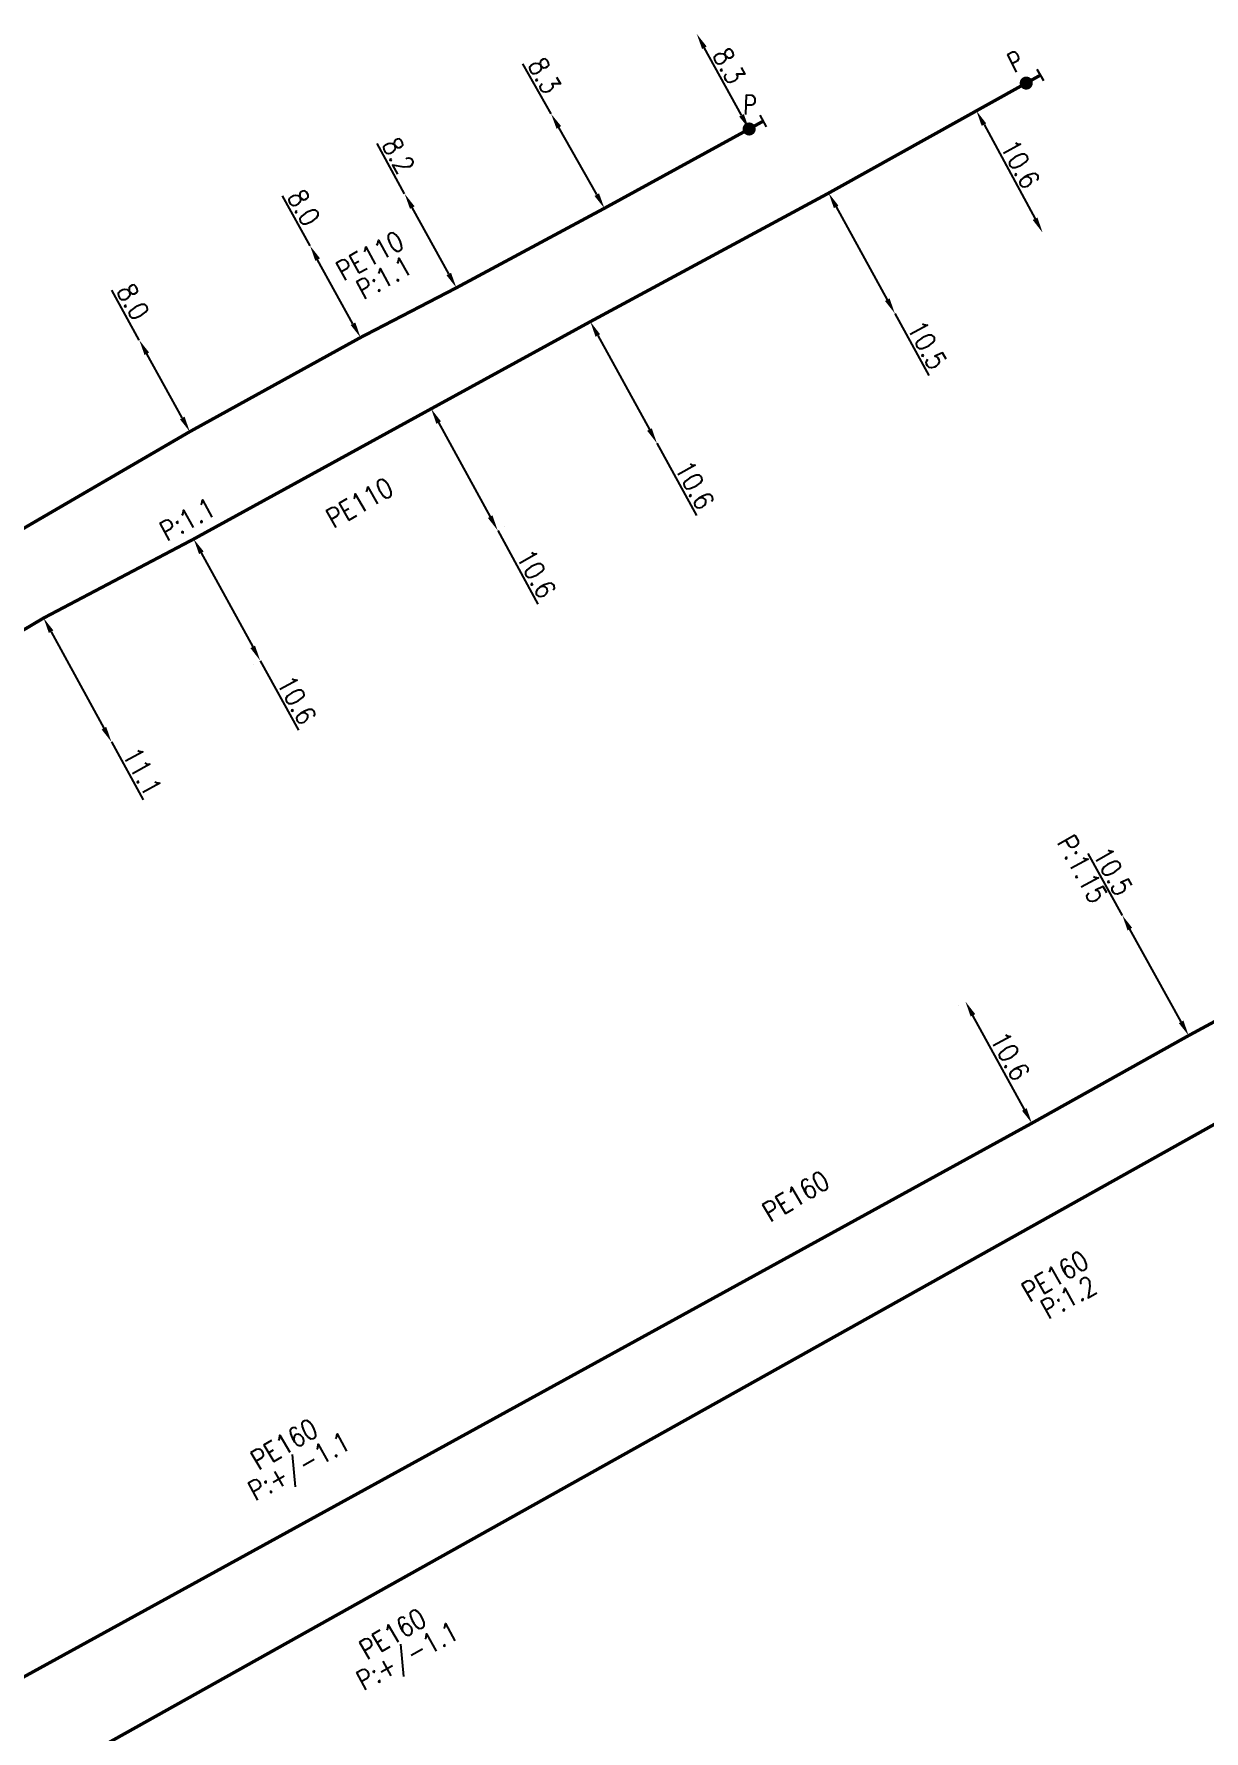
# Model space of a CAD drawing. Header units: millimetres. Extents: x 150998 to 151977, y 126997 to 128005.
# Drawn here: x 151530.8 to 151620.3, y 127375.5 to 127505.2 of the extents above; entities that cross this region are included whole.
import ezdxf
from ezdxf.enums import TextEntityAlignment as Align

# ---------------------------------------------------------------- set-up
doc = ezdxf.new("R2010")
doc.units = ezdxf.units.MM
doc.header["$PDMODE"] = 34
doc.linetypes.add('L_100_PE', pattern=[14, 10, -1.5, 1, -1.5])
doc.layers.get('0').update_dxf_attribs({"linetype": 'CONTINUOUS'})
doc.layers.get('DEFPOINTS').update_dxf_attribs({"linetype": 'CONTINUOUS'})
for name, color, linetype in [('L_140', 3, 'CONTINUOUS'), ('L_300', 7, 'CONTINUOUS'), ('L_340', 7, 'CONTINUOUS')]:
    doc.layers.add(name, color=color, linetype=linetype)
doc.styles.add('G_ROMANS', font='ROMANS.SHX', dxfattribs={"width": 0.75})
doc.styles.get("Standard").update_dxf_attribs({"font": 'romans.shx', "width": 0.85})
doc.dimstyles.get("Standard").update_dxf_attribs({"dimtxt": 1.5, "dimasz": 1.2, "dimexe": 0.625, "dimexo": 0.625, "dimgap": 0.25, "dimtad": 1, "dimdec": 1, "dimzin": 0, "dimdsep": 46, "dimtxsty": 'Standard', "dimcen": -0.5, "dimadec": 0, "dimazin": 0, "dimtfac": 1, "dimtdec": 1, "dimtmove": 0, "dimatfit": 3, "dimfxl": 0, "dimtolj": 1, "dimtzin": 0, "dimarcsym": 0})

# ---------------------------------------------------------------- blocks, each defined once
blk = doc.blocks.new('*D795')
at = {"layer": 'DEFPOINTS', "color": 0, "linetype": 'Continuous', "transparency": 16777216}
for p in [(151538.88, 127481.83), (151538.88, 127481.83), (151542.74, 127474.83)]:
    blk.add_point(p, dxfattribs=at)
at = {"layer": 'L_140', "color": 0, "linetype": 'Continuous', "lineweight": -2, "transparency": 16777216}
for p, q in [((151538.88, 127481.83), (151536.77, 127485.66)), ((151542.16, 127475.88), (151539.46, 127480.78))]:
    blk.add_line(p, q, dxfattribs=at)
at = {"layer": 'L_140', "color": 0, "linetype": 'Continuous', "transparency": 16777216}
for points in [[(151539.63, 127480.88), (151539.28, 127480.69), (151538.88, 127481.83)], [(151542.34, 127475.98), (151541.99, 127475.78), (151542.74, 127474.83)]]:
    blk.add_solid(points, dxfattribs=at)
at = {"layer": 'L_140', "color": 0, "linetype": 'Continuous', "transparency": 16777216, "insert": (151538.41, 127484.76), "char_height": 1.5, "attachment_point": 5, "rotation": 298.8619}
blk.add_mtext('\\A1;8.0', dxfattribs=at)
blk = doc.blocks.new('*D796')
at = {"layer": 'DEFPOINTS', "color": 0, "linetype": 'Continuous', "transparency": 16777216}
for p in [(151551.94, 127489.04), (151551.94, 127489.04), (151555.8, 127482.03)]:
    blk.add_point(p, dxfattribs=at)
at = {"layer": 'L_140', "color": 0, "linetype": 'Continuous', "lineweight": -2, "transparency": 16777216}
for p, q in [((151551.94, 127489.04), (151549.83, 127492.86)), ((151555.22, 127483.08), (151552.52, 127487.98))]:
    blk.add_line(p, q, dxfattribs=at)
at = {"layer": 'L_140', "color": 0, "linetype": 'Continuous', "transparency": 16777216}
for points in [[(151552.7, 127488.08), (151552.34, 127487.89), (151551.94, 127489.04)], [(151555.4, 127483.18), (151555.05, 127482.98), (151555.8, 127482.03)]]:
    blk.add_solid(points, dxfattribs=at)
at = {"layer": 'L_140', "color": 0, "linetype": 'Continuous', "transparency": 16777216, "insert": (151551.47, 127491.96), "char_height": 1.5, "attachment_point": 5, "rotation": 298.8619}
blk.add_mtext('\\A1;8.0', dxfattribs=at)
blk = doc.blocks.new('*D797')
at = {"layer": 'DEFPOINTS', "color": 0, "linetype": 'Continuous', "transparency": 16777216}
for p in [(151559.17, 127493.02), (151559.17, 127493.02), (151563.13, 127485.83)]:
    blk.add_point(p, dxfattribs=at)
at = {"layer": 'L_140', "color": 0, "linetype": 'Continuous', "lineweight": -2, "transparency": 16777216}
for p, q in [((151559.17, 127493.02), (151557.06, 127496.85)), ((151562.55, 127486.89), (151559.75, 127491.97)), ((151562.58, 127485.53), (151562.58, 127485.53))]:
    blk.add_line(p, q, dxfattribs=at)
at = {"layer": 'L_140', "color": 0, "linetype": 'Continuous', "transparency": 16777216}
for points in [[(151559.93, 127492.06), (151559.58, 127491.87), (151559.17, 127493.02)], [(151562.72, 127486.98), (151562.37, 127486.79), (151563.13, 127485.83)]]:
    blk.add_solid(points, dxfattribs=at)
at = {"layer": 'L_140', "color": 0, "linetype": 'Continuous', "transparency": 16777216, "insert": (151558.7, 127495.94), "char_height": 1.5, "attachment_point": 5, "rotation": 298.8405}
blk.add_mtext('\\A1;8.2', dxfattribs=at)
blk = doc.blocks.new('*D798')
at = {"layer": 'DEFPOINTS', "color": 0, "linetype": 'Continuous', "transparency": 16777216}
for p in [(151570.37, 127499.13), (151570.37, 127499.13), (151574.45, 127491.91)]:
    blk.add_point(p, dxfattribs=at)
at = {"layer": 'L_140', "color": 0, "linetype": 'Continuous', "lineweight": -2, "transparency": 16777216}
for p, q in [((151570.37, 127499.13), (151568.22, 127502.94)), ((151573.86, 127492.95), (151570.96, 127498.09)), ((151575, 127492.21), (151575, 127492.21))]:
    blk.add_line(p, q, dxfattribs=at)
at = {"layer": 'L_140', "color": 0, "linetype": 'Continuous', "transparency": 16777216}
for points in [[(151571.14, 127498.19), (151570.79, 127497.99), (151570.37, 127499.13)], [(151574.04, 127493.05), (151573.69, 127492.85), (151574.45, 127491.91)]]:
    blk.add_solid(points, dxfattribs=at)
at = {"layer": 'L_140', "color": 0, "linetype": 'Continuous', "transparency": 16777216, "insert": (151569.87, 127502.05), "char_height": 1.5, "attachment_point": 5, "rotation": 299.4523}
blk.add_mtext('\\A1;8.3', dxfattribs=at)
blk = doc.blocks.new('*D799')
at = {"layer": 'DEFPOINTS', "color": 0, "linetype": 'Continuous', "transparency": 16777216}
for p in [(151581.51, 127505.24), (151581.51, 127505.24), (151585.52, 127497.97)]:
    blk.add_point(p, dxfattribs=at)
at = {"layer": 'L_300', "color": 0, "linetype": 'Continuous', "lineweight": -2, "transparency": 16777216}
blk.add_line((151584.94, 127499.02), (151582.09, 127504.19), dxfattribs=at)
at = {"layer": 'L_300', "color": 0, "linetype": 'Continuous', "transparency": 16777216}
for points in [[(151582.27, 127504.28), (151581.92, 127504.09), (151581.51, 127505.24)], [(151585.11, 127499.11), (151584.76, 127498.92), (151585.52, 127497.97)]]:
    blk.add_solid(points, dxfattribs=at)
at = {"layer": 'L_300', "color": 0, "linetype": 'Continuous', "transparency": 16777216, "insert": (151583.99, 127502.8), "char_height": 1.5, "attachment_point": 5, "rotation": 298.8405}
blk.add_mtext('\\A1;8.3', dxfattribs=at)
blk = doc.blocks.new('*D800')
at = {"layer": 'DEFPOINTS', "color": 0, "linetype": 'Continuous', "transparency": 16777216}
for p in [(151602.9, 127499.36), (151607.96, 127490.05), (151607.96, 127490.05)]:
    blk.add_point(p, dxfattribs=at)
at = {"layer": 'L_140', "color": 0, "linetype": 'Continuous', "lineweight": -2, "transparency": 16777216}
blk.add_line((151603.48, 127498.31), (151607.39, 127491.1), dxfattribs=at)
at = {"layer": 'L_140', "color": 0, "linetype": 'Continuous', "transparency": 16777216}
for points in [[(151603.65, 127498.4), (151603.3, 127498.21), (151602.9, 127499.36)], [(151607.57, 127491.2), (151607.21, 127491.01), (151607.96, 127490.05)]]:
    blk.add_solid(points, dxfattribs=at)
at = {"layer": 'L_140', "color": 0, "linetype": 'Continuous', "transparency": 16777216, "insert": (151606.25, 127495.29), "char_height": 1.5, "attachment_point": 5, "rotation": 298.5131}
blk.add_mtext('\\A1;10.6', dxfattribs=at)
blk = doc.blocks.new('*D801')
at = {"layer": 'DEFPOINTS', "color": 0, "linetype": 'Continuous', "transparency": 16777216}
for p in [(151591.6, 127493.07), (151596.66, 127483.87), (151596.66, 127483.87)]:
    blk.add_point(p, dxfattribs=at)
at = {"layer": 'L_140', "color": 0, "linetype": 'Continuous', "lineweight": -2, "transparency": 16777216}
for p, q in [((151592.18, 127492.02), (151596.08, 127484.92)), ((151596.66, 127483.87), (151599.26, 127479.13))]:
    blk.add_line(p, q, dxfattribs=at)
at = {"layer": 'L_140', "color": 0, "linetype": 'Continuous', "transparency": 16777216}
for points in [[(151592.35, 127492.11), (151592, 127491.92), (151591.6, 127493.07)], [(151596.26, 127485.02), (151595.91, 127484.82), (151596.66, 127483.87)]]:
    blk.add_solid(points, dxfattribs=at)
at = {"layer": 'L_140', "color": 0, "linetype": 'Continuous', "transparency": 16777216, "insert": (151599.13, 127481.46), "char_height": 1.5, "attachment_point": 5, "rotation": 298.8078}
blk.add_mtext('\\A1;10.5', dxfattribs=at)
blk = doc.blocks.new('*D802')
at = {"layer": 'DEFPOINTS', "color": 0, "linetype": 'Continuous', "transparency": 16777216}
for p in [(151573.37, 127483.24), (151578.47, 127473.94), (151578.47, 127473.94)]:
    blk.add_point(p, dxfattribs=at)
at = {"layer": 'L_140', "color": 0, "linetype": 'Continuous', "lineweight": -2, "transparency": 16777216}
for p, q in [((151573.92, 127483.54), (151573.92, 127483.54)), ((151573.95, 127482.19), (151577.89, 127475)), ((151578.47, 127473.94), (151581.5, 127468.43))]:
    blk.add_line(p, q, dxfattribs=at)
at = {"layer": 'L_140', "color": 0, "linetype": 'Continuous', "transparency": 16777216}
for points in [[(151574.12, 127482.28), (151573.77, 127482.09), (151573.37, 127483.24)], [(151578.07, 127475.09), (151577.72, 127474.9), (151578.47, 127473.94)]]:
    blk.add_solid(points, dxfattribs=at)
at = {"layer": 'L_140', "color": 0, "linetype": 'Continuous', "transparency": 16777216, "insert": (151581.36, 127470.75), "char_height": 1.5, "attachment_point": 5, "rotation": 298.7559}
blk.add_mtext('\\A1;10.6', dxfattribs=at)
blk = doc.blocks.new('*D803')
at = {"layer": 'DEFPOINTS', "color": 0, "linetype": 'Continuous', "transparency": 16777216}
for p in [(151561.2, 127476.58), (151566.29, 127467.28), (151566.29, 127467.28)]:
    blk.add_point(p, dxfattribs=at)
at = {"layer": 'L_140', "color": 0, "linetype": 'Continuous', "lineweight": -2, "transparency": 16777216}
for p, q in [((151561.75, 127476.88), (151561.75, 127476.88)), ((151561.77, 127475.52), (151565.71, 127468.33)), ((151566.84, 127467.58), (151566.84, 127467.58)), ((151566.29, 127467.28), (151569.37, 127461.65))]:
    blk.add_line(p, q, dxfattribs=at)
at = {"layer": 'L_140', "color": 0, "linetype": 'Continuous', "transparency": 16777216}
for points in [[(151561.95, 127475.62), (151561.6, 127475.43), (151561.2, 127476.58)], [(151565.89, 127468.43), (151565.54, 127468.23), (151566.29, 127467.28)]]:
    blk.add_solid(points, dxfattribs=at)
at = {"layer": 'L_140', "color": 0, "linetype": 'Continuous', "transparency": 16777216, "insert": (151569.24, 127463.97), "char_height": 1.5, "attachment_point": 5, "rotation": 298.6939}
blk.add_mtext('\\A1;10.6', dxfattribs=at)
blk = doc.blocks.new('*D804')
at = {"layer": 'DEFPOINTS', "color": 0, "linetype": 'Continuous', "transparency": 16777216}
for p in [(151543.04, 127466.62), (151548.13, 127457.32), (151548.13, 127457.32)]:
    blk.add_point(p, dxfattribs=at)
at = {"layer": 'L_140', "color": 0, "linetype": 'Continuous', "lineweight": -2, "transparency": 16777216}
for p, q in [((151543.62, 127465.57), (151547.56, 127458.38)), ((151548.13, 127457.32), (151551.05, 127452)), ((151547.58, 127457.02), (151547.58, 127457.02))]:
    blk.add_line(p, q, dxfattribs=at)
at = {"layer": 'L_140', "color": 0, "linetype": 'Continuous', "transparency": 16777216}
for points in [[(151543.8, 127465.67), (151543.45, 127465.47), (151543.04, 127466.62)], [(151547.73, 127458.47), (151547.38, 127458.28), (151548.13, 127457.32)]]:
    blk.add_solid(points, dxfattribs=at)
at = {"layer": 'L_140', "color": 0, "linetype": 'Continuous', "transparency": 16777216, "insert": (151550.92, 127454.32), "char_height": 1.5, "attachment_point": 5, "rotation": 298.6855}
blk.add_mtext('\\A1;10.6', dxfattribs=at)
blk = doc.blocks.new('*D805')
at = {"layer": 'DEFPOINTS', "color": 0, "linetype": 'Continuous', "transparency": 16777216}
for p in [(151531.56, 127460.58), (151536.75, 127451.11), (151536.75, 127451.11)]:
    blk.add_point(p, dxfattribs=at)
at = {"layer": 'L_140', "color": 0, "linetype": 'Continuous', "lineweight": -2, "transparency": 16777216}
for p, q in [((151532.11, 127460.88), (151532.11, 127460.88)), ((151532.14, 127459.53), (151536.17, 127452.16)), ((151536.75, 127451.11), (151539.17, 127446.69))]:
    blk.add_line(p, q, dxfattribs=at)
at = {"layer": 'L_140', "color": 0, "linetype": 'Continuous', "transparency": 16777216}
for points in [[(151532.31, 127459.63), (151531.96, 127459.44), (151531.56, 127460.58)], [(151536.35, 127452.26), (151536, 127452.06), (151536.75, 127451.11)]]:
    blk.add_solid(points, dxfattribs=at)
at = {"layer": 'L_140', "color": 0, "linetype": 'Continuous', "transparency": 16777216, "insert": (151539.12, 127448.85), "char_height": 1.5, "attachment_point": 5, "rotation": 298.6979}
blk.add_mtext('\\A1;11.1', dxfattribs=at)
blk = doc.blocks.new('*D824')
at = {"layer": 'DEFPOINTS', "color": 0, "linetype": 'Continuous', "transparency": 16777216}
for p in [(151614.06, 127437.85), (151614.06, 127437.85), (151619.13, 127428.66)]:
    blk.add_point(p, dxfattribs=at)
at = {"layer": 'L_140', "color": 0, "linetype": 'Continuous', "lineweight": -2, "transparency": 16777216}
for p, q in [((151614.06, 127437.85), (151611.45, 127442.58)), ((151618.55, 127429.71), (151614.64, 127436.8))]:
    blk.add_line(p, q, dxfattribs=at)
at = {"layer": 'L_140', "color": 0, "linetype": 'Continuous', "transparency": 16777216}
for points in [[(151614.81, 127436.9), (151614.46, 127436.7), (151614.06, 127437.85)], [(151618.73, 127429.81), (151618.38, 127429.61), (151619.13, 127428.66)]]:
    blk.add_solid(points, dxfattribs=at)
at = {"layer": 'L_140', "color": 0, "linetype": 'Continuous', "transparency": 16777216, "insert": (151613.34, 127441.22), "char_height": 1.5, "attachment_point": 5, "rotation": 298.907}
blk.add_mtext('\\A1;10.5', dxfattribs=at)
blk = doc.blocks.new('*D825')
at = {"layer": 'DEFPOINTS', "color": 0, "linetype": 'Continuous', "transparency": 16777216}
for p in [(151602.06, 127431.26), (151602.06, 127431.26), (151607.14, 127421.96)]:
    blk.add_point(p, dxfattribs=at)
at = {"layer": 'L_140', "color": 0, "linetype": 'Continuous', "lineweight": -2, "transparency": 16777216}
for p, q in [((151601.51, 127430.96), (151601.51, 127430.96)), ((151606.57, 127423.01), (151602.63, 127430.2)), ((151606.6, 127421.66), (151606.6, 127421.66))]:
    blk.add_line(p, q, dxfattribs=at)
at = {"layer": 'L_140', "color": 0, "linetype": 'Continuous', "transparency": 16777216}
for points in [[(151602.81, 127430.3), (151602.46, 127430.11), (151602.06, 127431.26)], [(151606.74, 127423.11), (151606.39, 127422.91), (151607.14, 127421.96)]]:
    blk.add_solid(points, dxfattribs=at)
at = {"layer": 'L_140', "color": 0, "linetype": 'Continuous', "transparency": 16777216, "insert": (151605.48, 127427.09), "char_height": 1.5, "attachment_point": 5, "rotation": 298.6805}
blk.add_mtext('\\A1;10.6', dxfattribs=at)
blk = doc.blocks.new('L_340_07')
at = {"color": 0, "linetype": 'Continuous', "const_width": 0.25, "flags": 128}
blk.add_lwpolyline([(0, 0), (1.25, 0)], dxfattribs=at)
at = {"color": 0, "linetype": 'Continuous', "flags": 128}
blk.add_lwpolyline([(1.25, -0.5), (1.25, 0.5)], dxfattribs=at)
at = {"color": 0, "linetype": 'Continuous', "style": 'G_ROMANS', "width": 0.75, "flags": 3}
for tag, p in [('DEF_LEG', (0.72, -3.47)), ('DEF_COUP', (0.72, -5.97)), ('DEF_TYPE', (0.72, -8.47))]:
    blk.add_attdef(tag, text='', height=1.2, dxfattribs=at).set_placement(p, align=Align.MIDDLE)
blk = doc.blocks.new('L_300_12')
at = {"color": 0, "linetype": 'Continuous', "const_width": 0.497, "flags": 128}
blk.add_lwpolyline([(-0.25, 0, 1), (0.25, 0, 1)], format="xyb", close=True, dxfattribs=at)
at = {"color": 0, "linetype": 'Continuous', "style": 'G_ROMANS', "width": 0.75}
blk.add_text('P', height=1.5, dxfattribs=at).set_placement((0, 1.85), align=Align.MIDDLE)
at = {"color": 0, "linetype": 'Continuous', "style": 'G_ROMANS', "width": 0.75, "flags": 3}
for tag, p in [('DEF_LEG', (0, -5)), ('DEF_COUP', (0, -7.5)), ('DEF_TYPE', (0, -10))]:
    blk.add_attdef(tag, text='', height=1.2, dxfattribs=at).set_placement(p, align=Align.MIDDLE)

msp = doc.modelspace()

# ---------------------------------------------------------------- linework, layer by layer
at = {"layer": 'L_140', "linetype": 'L_100_PE', "flags": 128}
for points in [[(151606.71, 127501.48, 0.25, 0.25, 0), (151602.9, 127499.36, 0.25, 0.25, 0), (151591.6, 127493.07, 0.25, 0.25, 0), (151573.37, 127483.24, 0.25, 0.25, 0), (151561.2, 127476.58, 0.25, 0.25, 0), (151543.04, 127466.62, 0.25, 0.25, 0), (151531.56, 127460.58, 0.25, 0.25, 0), (151520.87, 127454.24, 0.25, 0.25, 0), (151508.88, 127447.63, 0.25, 0.25, 0), (151496.99, 127440.85, 0.25, 0.25, 0), (151494.56, 127439.52, 0.25, 0.25, 0), (151492.77, 127431.09, 0.25, 0.25, 0), (151493.1, 127430.49, 0.25, 0.25, 0), (151496.66, 127424.5, 0.25, 0.25, 0), (151502.92, 127413.56, 0.25, 0.25, 0), (151506.75, 127406.59, 0.25, 0.25, 0), (151513.03, 127395.28, 0.25, 0.25, 0), (151516.34, 127388.08, 0.25, 0.25, 0), (151520.7, 127380.08, 0.25, 0.25, 0), (151520.7, 127380.08, 0.25, 0.25, 0), (151528.82, 127365.45, 0.25, 0.25, 0), (151532.15, 127359.57, 0.25, 0.25, 0), (151533.2, 127357.66, 0.25, 0.25, 0), (151533.5, 127357.11, 0, 0, 0)], [(151585.52, 127497.97, 0.25, 0.25, 0), (151574.45, 127491.91, 0.25, 0.25, 0), (151563.13, 127485.83, 0.25, 0.25, 0), (151555.8, 127482.03, 0.25, 0.25, 0), (151542.74, 127474.83, 0.25, 0.25, 0), (151525.33, 127464.7, 0.25, 0.25, 0), (151512.41, 127457.24, 0.25, 0.25, 0), (151505.28, 127453.69, 0.25, 0.25, 0), (151494.01, 127447.74, 0.25, 0.25, 0), (151493.39, 127447.39, 0.25, 0.25, 0), (151482.89, 127441.47, 0.25, 0.25, 0), (151479.41, 127439.55, 0, 0, 0)], [(151528.82, 127365.45, 0.25, 0.25, 0), (151530.02, 127370.96, 0.25, 0.25, 0), (151530.02, 127370.96, 0.25, 0.25, 0), (151630.75, 127427.27, 0.25, 0.25, 0), (151639.03, 127431.75, 0.25, 0.25, 0), (151661.06, 127443.65, 0.25, 0.25, 0), (151661.06, 127443.65, 0.25, 0.25, 0), (151674.16, 127449.12, 0.25, 0.25, 0), (151685.05, 127455.77, 0.25, 0.25, 0), (151701.42, 127464.93, 0.25, 0.25, 0), (151719.36, 127474.63, 0.25, 0.25, -0.080916), (151733.57, 127479.57, 0.25, 0.25, -0.056992), (151746.24, 127480.32, 0.25, 0.25, -0.125712), (151766.61, 127473.91, 0.25, 0.25, 0), (151779.77, 127467.36, 0.25, 0.25, 0), (151791.04, 127461.59, 0.25, 0.25, 0), (151794.94, 127459.6, 0.25, 0.25, -0.372319), (151797.6, 127452.09, 0.25, 0.25, 0), (151796.19, 127449.26, 0.25, 0.25, 0), (151795.98, 127448.85, 0.25, 0.25, 0), (151795.75, 127448.36, 0.25, 0.25, 0), (151782.92, 127424.18, 0.25, 0.25, 0), (151776.87, 127411.87, 0.25, 0.25, 0), (151770.88, 127399.56, 0.25, 0.25, 0), (151767.37, 127392.37, 0.25, 0.25, 0), (151761.31, 127380.16, 0.25, 0.25, 0), (151755, 127367.92, 0.25, 0.25, 0), (151749.39, 127356.52, 0.25, 0.25, -0.310569), (151743.92, 127354.75, 0.25, 0.25, 0), (151740.59, 127356.2, 0.25, 0.25, 0.059779), (151716.59, 127363.52, 0.25, 0.25, 0.050761), (151700.07, 127365.29, 0.25, 0.25, 0.057251), (151677.72, 127363, 0.25, 0.25, 0), (151675.31, 127362.47, 0.25, 0.25, 0), (151677.28, 127354.42, 0.25, 0.25, 0), (151675.85, 127354.11, 0.25, 0.25, 0.024712), (151666.38, 127351.24, 0.25, 0.25, 0.041535), (151659.27, 127348.36, 0.25, 0.25, 0.015092), (151652.32, 127344.9, 0, 0, 0)]]:
    msp.add_lwpolyline(points, format="xyseb", dxfattribs=at)
at = {"layer": 'L_140', "linetype": 'L_100_PE', "const_width": 0.25, "flags": 128}
msp.add_lwpolyline([(151694.02, 127470.04), (151681.98, 127463.43), (151669.95, 127456.82), (151669.95, 127456.82), (151663.02, 127453.02), (151650.99, 127446.41), (151639, 127439.71), (151635.01, 127438.66), (151634.48, 127437.12), (151631.22, 127435.19), (151619.13, 127428.66), (151607.14, 127421.96), (151527.83, 127378.41), (151520.7, 127380.08)], dxfattribs=at)

# ---------------------------------------------------------------- block references
at = {"layer": 'L_300'}
for p, rotation in [((151606.71, 127501.48), 26.61592078112335), ((151585.52, 127497.97), 358.2179758050476)]:
    msp.add_blockref('L_300_12', p, dxfattribs=dict(at, rotation=rotation))
at = {"layer": 'L_340'}
for p, rotation in [((151606.71, 127501.48), 29.26039885481845), ((151585.52, 127497.97), 29.2520386740842)]:
    msp.add_blockref('L_340_07', p, dxfattribs=dict(at, rotation=rotation))

# ---------------------------------------------------------------- texts
at = {"layer": 'L_140', "linetype": 'Continuous', "width": 0.85}
for s, rotation, p in [('PE110', 28.5429, (151554.47, 127486.31)), ('PE110', 29.6733, (151553.72, 127467.39)), ('P:1.15', 298.907, (151609.02, 127443.44)), ('PE160', 30.6773, (151587.12, 127414.35)), ('PE160', 30.4605, (151606.94, 127408.25)), ('P:1.2', 28.8204, (151608.37, 127406.93)), ('PE160', 30.4605, (151547.99, 127395.39)), ('P:+/-1.1', 28.8204, (151547.74, 127393.04)), ('PE160', 30.4605, (151556.28, 127380.89)), ('P:+/-1.1', 28.8204, (151556.02, 127378.54))]:
    msp.add_text(s, height=1.5, rotation=rotation, dxfattribs=at).set_placement(p)
at = {"layer": 'L_140', "linetype": 'Continuous', "char_height": 1.5}
for insert, attachment_point, rotation in [((151559.89, 127487.02), 9, 28.8708), ((151540.98, 127466.41), 7, 28.7329)]:
    msp.add_mtext('P:1.1', dxfattribs=dict(at, insert=insert, attachment_point=attachment_point, rotation=rotation))

# ---------------------------------------------------------------- dimensions: what is measured, and where the dimension line sits
at = {"layer": 'L_140', "linetype": 'Continuous'}
for base, p1, p2, angle, picture, middle in [((151570.37, 127499.13), (151574.45, 127491.91), (151570.37, 127499.13), 299.4523, '*D798', (151569, 127501.56)), ((151607.96, 127490.05), (151602.9, 127499.36), (151607.96, 127490.05), 118.5131, '*D800', (151605.37, 127494.81)), ((151559.17, 127493.02), (151563.13, 127485.83), (151559.17, 127493.02), 298.8405, '*D797', (151557.83, 127495.46)), ((151551.94, 127489.04), (151555.8, 127482.03), (151551.94, 127489.04), 298.8619, '*D796', (151550.6, 127491.47)), ((151596.66, 127483.87), (151591.6, 127493.07), (151596.66, 127483.87), 118.8078, '*D801', (151598.25, 127480.98)), ((151538.88, 127481.83), (151542.74, 127474.83), (151538.88, 127481.83), 298.8619, '*D795', (151537.54, 127484.27)), ((151578.47, 127473.94), (151573.37, 127483.24), (151578.47, 127473.94), 118.7559, '*D802', (151580.49, 127470.27)), ((151566.29, 127467.28), (151561.2, 127476.58), (151566.29, 127467.28), 118.6939, '*D803', (151568.36, 127463.49)), ((151548.13, 127457.32), (151543.04, 127466.62), (151548.13, 127457.32), 118.6855, '*D804', (151550.04, 127453.84)), ((151614.06, 127437.85), (151619.13, 127428.66), (151614.06, 127437.85), 298.907, '*D824', (151612.46, 127440.74)), ((151602.06, 127431.26), (151607.14, 127421.96), (151602.06, 127431.26), 298.6805, '*D825', (151604.6, 127426.61))]:
    dim = msp.add_linear_dim(base=base, p1=p1, p2=p2, angle=angle, dimstyle='Standard', dxfattribs=at)
    dim.commit()
    dim.dimension.update_dxf_attribs({"geometry": picture, "text_midpoint": middle, "dimtype": 160})
dim = msp.add_linear_dim(base=(151536.75, 127451.11), p1=(151531.56, 127460.58), p2=(151536.75, 127451.11), angle=118.6979, text='11.1', dimstyle='Standard', dxfattribs=at)
dim.commit()
dim.dimension.update_dxf_attribs({"geometry": '*D805', "text_midpoint": (151538.25, 127448.37), "dimtype": 160})
at = {"layer": 'L_300', "linetype": 'Continuous'}
dim = msp.add_linear_dim(base=(151581.51, 127505.24), p1=(151585.52, 127497.97), p2=(151581.51, 127505.24), angle=298.8405, dimstyle='Standard', dxfattribs=at)
dim.commit()
dim.dimension.update_dxf_attribs({"geometry": '*D799', "text_midpoint": (151583.12, 127502.32), "dimtype": 160})

doc.saveas('drawing.dxf')
